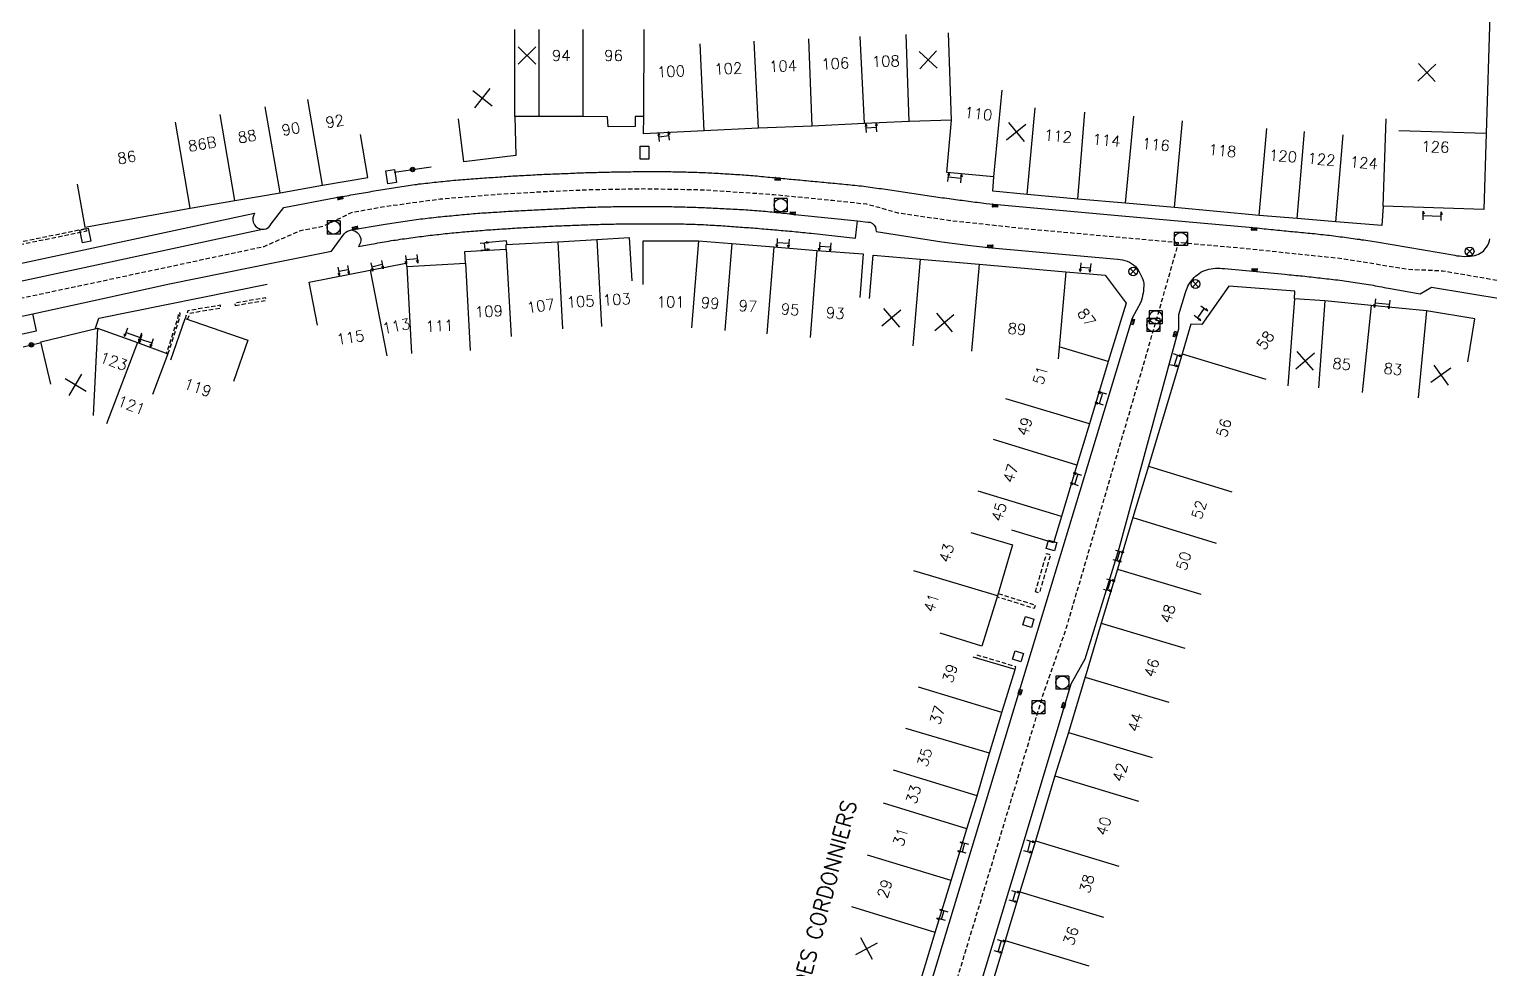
# Model space of a CAD drawing. Header units: millimetres. Extents: x 139999 to 141000, y 129000 to 130000.
# Drawn here: x 140429.5 to 140596.8, y 129558.7 to 129666.4 of the extents above; entities that cross this region are included whole.
import ezdxf
from ezdxf.enums import TextEntityAlignment as Align

# ---------------------------------------------------------------- set-up
doc = ezdxf.new("R2010")
doc.units = ezdxf.units.MM
doc.linetypes.add('DASHED', pattern=[0.75, 0.5, -0.25])
doc.layers.get('0').update_dxf_attribs({"linetype": 'CONTINUOUS'})
for name, color, linetype in [('W0001', 6, 'DASHED'), ('W0008', 7, 'CONTINUOUS'), ('W0017', 7, 'CONTINUOUS'), ('W0100', 7, 'CONTINUOUS'), ('W0105', 7, 'CONTINUOUS'), ('W0112', 1, 'DASHED'), ('W0322', 7, 'CONTINUOUS'), ('W0400', 7, 'CONTINUOUS'), ('W0420', 7, 'CONTINUOUS'), ('W0469', 7, 'CONTINUOUS'), ('W0989', 7, 'CONTINUOUS'), ('W0991', 7, 'CONTINUOUS'), ('W1102', 7, 'CONTINUOUS'), ('w1471', 7, 'CONTINUOUS')]:
    doc.layers.add(name, color=color, linetype=linetype)
doc.styles.get("Standard").update_dxf_attribs({"font": 'romans.shx', "width": 0.85})

# ---------------------------------------------------------------- blocks, each defined once
blk = doc.blocks.new('T1471')
at = {"color": 0, "linetype": 'Continuous', "flags": 128}
blk.add_lwpolyline([(-0.75, -0.5), (-0.75, 0.5), (0.75, 0.5), (0.75, -0.5), (-0.75, -0.5)], dxfattribs=at)
blk = doc.blocks.new('t105o')
for p, q in [((-0.5, 0), (0.5, 0)), ((0.5, 0), (0.2, 0.1)), ((0.5, 0), (0.2, -0.1))]:
    blk.add_line(p, q)
blk = doc.blocks.new('T400')
at = {"color": 0, "linetype": 'ByBlock', "lineweight": -2}
for p, q in [((-0.15, -0.25), (-0.15, 0.3)), ((-0.15, 0.3), (0.15, 0.3)), ((-0.15, 0.15), (0.15, 0.15)), ((-0.15, 0), (0.15, 0)), ((0.15, 0.3), (0.15, -0.25)), ((-0.15, -0.15), (0.15, -0.15)), ((-0.15, -0.25), (-0.15, -0.3)), ((-0.15, -0.3), (0.15, -0.3)), ((0.15, -0.3), (0.15, -0.25))]:
    blk.add_line(p, q, dxfattribs=at)
blk = doc.blocks.new('T420')
for p, q in [((0.75, 0.75), (-0.75, 0.75)), ((-0.75, 0.75), (-0.75, -0.75)), ((0.75, 0.75), (0.75, -0.75)), ((0.75, -0.75), (-0.75, -0.75))]:
    blk.add_line(p, q)
blk.add_ellipse((0, 0), major_axis=(-0.53, 0.53), ratio=1, start_param=3.926991, end_param=10.210176)
blk = doc.blocks.new('t112o')
at = {"color": 0, "linetype": 'Continuous'}
for p, q in [((-0.5, 0.5), (0.5, 0.5)), ((-0.5, -0.5), (-0.5, 0.5)), ((0.5, 0.5), (0.5, -0.5)), ((0.5, -0.5), (-0.5, -0.5))]:
    blk.add_line(p, q, dxfattribs=at)
blk = doc.blocks.new('t991o')
at = {"color": 0, "linetype": 'Continuous'}
for p, q in [((-1, 1), (1, -1)), ((-1, -1), (1, 1))]:
    blk.add_line(p, q, dxfattribs=at)
blk = doc.blocks.new('t322o')
at = {"color": 0, "linetype": 'Continuous'}
for radius in [0.25, 0.15]:
    blk.add_circle((0, 0), radius, dxfattribs=at)
blk = doc.blocks.new('T469')
at = {"color": 0, "linetype": 'Continuous', "flags": 128}
for points in [[(-0.35, 0.35), (0.35, -0.35)], [(-0.35, -0.35), (0.35, 0.35)]]:
    blk.add_lwpolyline(points, dxfattribs=at)
at = {"color": 0, "linetype": 'Continuous'}
blk.add_circle((0, 0), 0.5, dxfattribs=at)

msp = doc.modelspace()

# ---------------------------------------------------------------- linework, layer by layer
at = {"layer": 'W0001', "flags": 128}
for points in [[(140768.78, 129583.99), (140766.07, 129583.59), (140758.05, 129584.27), (140753.83, 129585.16), (140737.4, 129588.63), (140732.5, 129589.68), (140721.37, 129594.92), (140718.01, 129595.8), (140715.66, 129596.84), (140711.85, 129598.88), (140708.14, 129601.18), (140704.68, 129604.03), (140701.8, 129607.07), (140699.2, 129610.09), (140696.94, 129612.78), (140694.15, 129615.92), (140690.63, 129619.15), (140687.38, 129621.69), (140683.71, 129624.12), (140679.92, 129625.98), (140675.4, 129627.38), (140670.48, 129628.43), (140655, 129631.17), (140643.45, 129633.08), (140634.51, 129632.17), (140622.34, 129633.69), (140610.87, 129635.46), (140601.08, 129637.03), (140591.44, 129638.69), (140587.47, 129638.87), (140580.08, 129640.08), (140568.07, 129641.33), (140555.18, 129642.47), (140544.11, 129643.48), (140534.81, 129644.48), (140529.05, 129645.34), (140525.48, 129646.34), (140521.51, 129646.76), (140514.82, 129647.43), (140506.78, 129647.97), (140499.84, 129648.1), (140494.03, 129648), (140489.19, 129647.8), (140483.62, 129647.5), (140476.57, 129646.92), (140470.42, 129646.09), (140466.39, 129645.37), (140463.14, 129643.8), (140460.47, 129643.28), (140456.36, 129641.47), (140432.64, 129636.42), (140390.13, 129627.45), (140349.57, 129619.55), (140343.16, 129618.31), (140338.4, 129617.84), (140335.18, 129617.66), (140327.03, 129616.28), (140313.37, 129615.28)], [(140492.8, 129415.5), (140498.58, 129434.52), (140502.91, 129448.77), (140510.83, 129475.04), (140521.33, 129509.75), (140536.8, 129560.82), (140545.71, 129590.3), (140548.26, 129597.56), (140557.54, 129629.24), (140561.18, 129641.94)]]:
    msp.add_lwpolyline(points, dxfattribs=at)
at = {"layer": 'W0008', "flags": 128}
for points in [[(140411.59, 129633.92), (140456.21, 129643.49), (140456.42, 129643.5), (140456.63, 129643.55), (140456.93, 129643.74), (140457.08, 129643.91), (140457.2, 129644.1), (140458.66, 129645.98), (140464.67, 129647.11), (140464.91, 129647.15), (140465.15, 129647.2), (140465.39, 129647.24), (140465.63, 129647.29), (140465.87, 129647.33), (140466.11, 129647.37), (140466.35, 129647.41), (140466.59, 129647.46), (140466.83, 129647.5), (140467.07, 129647.54), (140467.31, 129647.58), (140467.55, 129647.62), (140467.8, 129647.66), (140468.04, 129647.7), (140468.28, 129647.75), (140468.53, 129647.79), (140468.77, 129647.83), (140469.02, 129647.87), (140469.26, 129647.91), (140469.5, 129647.95), (140469.75, 129647.99), (140469.99, 129648.04), (140470.24, 129648.08), (140470.48, 129648.12), (140470.72, 129648.16), (140470.97, 129648.2), (140471.21, 129648.24), (140471.46, 129648.28), (140471.7, 129648.32), (140471.95, 129648.35), (140472.19, 129648.39), (140472.44, 129648.43), (140472.68, 129648.46), (140472.93, 129648.5), (140473.17, 129648.53), (140473.42, 129648.57), (140473.66, 129648.6), (140473.91, 129648.63), (140474.15, 129648.67), (140474.4, 129648.7), (140474.65, 129648.73), (140474.9, 129648.76), (140475.15, 129648.78), (140475.4, 129648.81), (140475.65, 129648.84), (140475.89, 129648.87), (140476.14, 129648.89), (140476.39, 129648.92), (140476.64, 129648.94), (140476.89, 129648.97), (140477.14, 129648.99), (140477.39, 129649.02), (140477.64, 129649.04), (140477.89, 129649.06), (140478.14, 129649.09), (140478.39, 129649.11), (140478.64, 129649.13), (140478.89, 129649.15), (140479.14, 129649.17), (140479.39, 129649.19), (140479.64, 129649.21), (140479.89, 129649.23), (140480.14, 129649.25), (140480.39, 129649.27), (140480.64, 129649.29), (140480.89, 129649.31), (140481.14, 129649.33), (140481.39, 129649.34), (140481.64, 129649.36), (140481.89, 129649.38), (140482.14, 129649.4), (140482.39, 129649.42), (140482.65, 129649.43), (140482.9, 129649.45), (140483.15, 129649.47), (140483.4, 129649.49), (140483.65, 129649.5), (140483.9, 129649.52), (140484.16, 129649.54), (140484.41, 129649.55), (140484.66, 129649.57), (140484.92, 129649.59), (140485.17, 129649.6), (140485.42, 129649.62), (140485.67, 129649.63), (140485.93, 129649.65), (140486.18, 129649.66), (140486.43, 129649.67), (140486.69, 129649.69), (140486.94, 129649.7), (140487.19, 129649.71), (140487.45, 129649.73), (140487.7, 129649.74), (140487.96, 129649.75), (140488.21, 129649.76), (140488.46, 129649.78), (140488.72, 129649.79), (140488.97, 129649.8), (140489.22, 129649.81), (140489.48, 129649.82), (140489.73, 129649.83), (140489.98, 129649.84), (140490.24, 129649.85), (140490.49, 129649.86), (140490.74, 129649.87), (140491, 129649.88), (140491.25, 129649.89), (140491.5, 129649.9), (140491.75, 129649.91), (140492, 129649.92), (140492.25, 129649.93), (140492.49, 129649.94), (140492.74, 129649.95), (140492.99, 129649.96), (140493.24, 129649.97), (140493.48, 129649.97), (140493.73, 129649.98), (140493.98, 129649.99), (140494.23, 129650), (140494.47, 129650), (140494.72, 129650.01), (140494.97, 129650.02), (140495.22, 129650.02), (140495.46, 129650.03), (140495.71, 129650.04), (140495.96, 129650.04), (140496.21, 129650.05), (140496.45, 129650.05), (140496.7, 129650.06), (140496.95, 129650.06), (140497.2, 129650.07), (140497.44, 129650.07), (140497.69, 129650.07), (140497.94, 129650.08), (140498.19, 129650.08), (140498.43, 129650.08), (140498.68, 129650.09), (140498.94, 129650.09), (140499.19, 129650.09), (140499.44, 129650.09), (140499.7, 129650.09), (140499.95, 129650.09), (140500.2, 129650.1), (140500.45, 129650.1), (140500.71, 129650.1), (140500.96, 129650.1), (140501.21, 129650.1), (140501.47, 129650.1), (140501.72, 129650.1), (140501.97, 129650.09), (140502.23, 129650.09), (140502.48, 129650.09), (140502.73, 129650.09), (140502.99, 129650.09), (140503.24, 129650.08), (140503.49, 129650.08), (140503.74, 129650.07), (140504, 129650.07), (140504.25, 129650.06), (140504.5, 129650.06), (140504.76, 129650.05), (140505.01, 129650.04), (140505.26, 129650.04), (140505.51, 129650.03), (140505.76, 129650.02), (140506, 129650.01), (140506.25, 129650), (140506.49, 129649.99), (140506.74, 129649.98), (140506.98, 129649.97), (140507.23, 129649.96), (140507.48, 129649.95), (140507.72, 129649.94), (140507.97, 129649.92), (140508.21, 129649.91), (140508.46, 129649.9), (140508.7, 129649.88), (140508.95, 129649.87), (140509.19, 129649.85), (140509.44, 129649.84), (140509.69, 129649.82), (140509.93, 129649.81), (140510.18, 129649.79), (140510.42, 129649.77), (140510.67, 129649.76), (140510.91, 129649.74), (140511.16, 129649.72), (140511.4, 129649.71), (140511.65, 129649.69), (140511.9, 129649.67), (140512.14, 129649.65), (140512.39, 129649.63), (140512.63, 129649.61), (140512.88, 129649.59), (140513.13, 129649.56), (140513.37, 129649.54), (140513.62, 129649.52), (140513.86, 129649.5), (140514.11, 129649.47), (140514.35, 129649.45), (140514.6, 129649.43), (140514.85, 129649.4), (140515.09, 129649.38), (140515.34, 129649.36), (140515.58, 129649.33), (140515.83, 129649.31), (140516.07, 129649.29), (140516.32, 129649.27), (140516.57, 129649.24), (140516.81, 129649.22), (140517.06, 129649.2), (140517.3, 129649.17), (140517.55, 129649.15), (140517.8, 129649.13), (140518.04, 129649.11), (140518.29, 129649.08), (140518.53, 129649.06), (140518.78, 129649.03), (140519.03, 129649.01), (140519.28, 129648.99), (140519.54, 129648.96), (140519.79, 129648.94), (140520.04, 129648.92), (140520.3, 129648.89), (140520.55, 129648.87), (140520.8, 129648.85), (140521.05, 129648.82), (140521.31, 129648.8), (140521.56, 129648.78), (140521.81, 129648.75), (140522.07, 129648.73), (140522.32, 129648.7), (140522.57, 129648.68), (140522.82, 129648.65), (140523.08, 129648.63), (140523.33, 129648.6), (140523.58, 129648.58), (140523.83, 129648.55), (140524.09, 129648.52), (140524.34, 129648.49), (140524.59, 129648.47), (140524.84, 129648.44), (140525.1, 129648.41), (140525.35, 129648.37), (140525.6, 129648.34), (140525.85, 129648.31), (140526.1, 129648.28), (140526.35, 129648.24), (140526.61, 129648.21), (140526.86, 129648.17), (140527.11, 129648.14), (140527.36, 129648.1), (140527.61, 129648.07), (140527.86, 129648.03), (140528.11, 129647.99), (140528.36, 129647.95), (140528.61, 129647.92), (140528.86, 129647.88), (140529.11, 129647.84), (140529.36, 129647.8), (140529.62, 129647.76), (140529.87, 129647.73), (140530.12, 129647.69), (140530.37, 129647.65), (140530.62, 129647.61), (140530.87, 129647.57), (140531.12, 129647.53), (140531.37, 129647.5), (140531.62, 129647.46), (140531.87, 129647.42), (140532.12, 129647.38), (140532.37, 129647.35), (140532.62, 129647.31), (140532.88, 129647.28), (140533.13, 129647.24), (140533.38, 129647.2), (140533.63, 129647.17), (140533.88, 129647.14), (140534.13, 129647.1), (140534.38, 129647.07), (140534.63, 129647.03), (140534.88, 129647), (140535.13, 129646.97), (140535.38, 129646.93), (140535.63, 129646.9), (140535.88, 129646.87), (140536.12, 129646.83), (140536.37, 129646.8), (140536.62, 129646.77), (140536.87, 129646.73), (140537.12, 129646.7), (140537.37, 129646.67), (140537.62, 129646.64), (140537.87, 129646.6), (140538.12, 129646.57), (140538.37, 129646.54), (140538.62, 129646.51), (140538.87, 129646.48), (140539.12, 129646.45), (140554.25, 129645.07), (140569.68, 129643.69), (140569.94, 129643.66), (140570.2, 129643.63), (140570.45, 129643.61), (140570.71, 129643.58), (140570.97, 129643.55), (140571.23, 129643.53), (140571.48, 129643.5), (140571.74, 129643.47), (140572, 129643.45), (140572.25, 129643.42), (140572.51, 129643.39), (140572.77, 129643.37), (140573.03, 129643.34), (140573.27, 129643.32), (140573.52, 129643.29), (140573.77, 129643.27), (140574.02, 129643.24), (140574.27, 129643.22), (140574.51, 129643.19), (140574.76, 129643.17), (140575.01, 129643.15), (140575.26, 129643.12), (140575.51, 129643.1), (140575.75, 129643.08), (140576, 129643.05), (140576.25, 129643.03), (140576.5, 129643), (140576.75, 129642.98), (140576.99, 129642.95), (140577.24, 129642.93), (140577.49, 129642.9), (140577.74, 129642.87), (140577.98, 129642.84), (140578.23, 129642.82), (140578.48, 129642.79), (140578.72, 129642.76), (140578.97, 129642.73), (140579.21, 129642.7), (140579.46, 129642.66), (140579.7, 129642.63), (140579.95, 129642.6), (140580.19, 129642.57), (140580.43, 129642.53), (140580.68, 129642.5), (140580.92, 129642.47), (140581.17, 129642.43), (140581.41, 129642.4), (140581.65, 129642.36), (140581.9, 129642.33), (140582.14, 129642.29), (140582.39, 129642.26), (140582.63, 129642.22), (140582.87, 129642.18), (140583.12, 129642.14), (140583.36, 129642.11), (140583.6, 129642.07), (140583.85, 129642.03), (140592.82, 129640.5), (140593.08, 129640.45), (140593.35, 129640.42), (140593.62, 129640.39), (140593.89, 129640.38), (140594.15, 129640.39), (140594.4, 129640.4), (140594.64, 129640.41), (140594.87, 129640.44), (140595.11, 129640.49), (140595.34, 129640.55), (140595.55, 129640.63), (140595.75, 129640.73), (140595.93, 129640.85), (140596.1, 129640.99), (140596.29, 129641.2), (140596.46, 129641.42), (140596.6, 129641.66), (140596.72, 129641.91), (140596.8, 129642.14), (140596.85, 129642.37)], [(140403.21, 129628.06), (140429.91, 129633.8), (140438.13, 129635.59), (140445.57, 129637.22), (140458.03, 129639.76), (140464.12, 129640.98), (140465.58, 129642.97), (140465.75, 129643.14), (140465.96, 129643.27), (140466.17, 129643.35), (140466.4, 129643.4), (140470.03, 129644.01), (140470.28, 129644.06), (140470.53, 129644.1), (140470.79, 129644.15), (140471.04, 129644.19), (140471.29, 129644.23), (140471.55, 129644.27), (140471.8, 129644.31), (140472.06, 129644.35), (140472.31, 129644.39), (140472.56, 129644.42), (140472.82, 129644.46), (140473.07, 129644.5), (140473.33, 129644.53), (140473.58, 129644.56), (140473.84, 129644.6), (140474.09, 129644.63), (140474.34, 129644.66), (140474.59, 129644.69), (140474.84, 129644.72), (140475.09, 129644.75), (140475.34, 129644.78), (140475.6, 129644.81), (140475.85, 129644.83), (140476.1, 129644.86), (140476.35, 129644.89), (140476.6, 129644.92), (140476.85, 129644.94), (140477.11, 129644.97), (140477.36, 129644.99), (140477.61, 129645.02), (140477.86, 129645.04), (140478.11, 129645.07), (140478.36, 129645.09), (140478.62, 129645.11), (140478.87, 129645.14), (140479.12, 129645.16), (140479.37, 129645.18), (140479.62, 129645.2), (140479.88, 129645.22), (140480.13, 129645.25), (140480.38, 129645.27), (140480.63, 129645.29), (140480.89, 129645.31), (140481.13, 129645.33), (140481.38, 129645.35), (140481.63, 129645.36), (140481.88, 129645.38), (140482.13, 129645.4), (140482.37, 129645.42), (140482.62, 129645.43), (140482.87, 129645.45), (140483.12, 129645.46), (140483.37, 129645.48), (140483.61, 129645.49), (140483.86, 129645.51), (140484.11, 129645.52), (140484.36, 129645.54), (140484.61, 129645.55), (140484.86, 129645.56), (140485.1, 129645.58), (140485.35, 129645.59), (140485.6, 129645.6), (140485.85, 129645.62), (140486.1, 129645.63), (140486.35, 129645.64), (140486.59, 129645.66), (140486.84, 129645.67), (140487.09, 129645.68), (140487.34, 129645.69), (140487.59, 129645.71), (140487.84, 129645.72), (140488.08, 129645.73), (140488.33, 129645.75), (140488.59, 129645.76), (140488.84, 129645.77), (140489.1, 129645.79), (140489.35, 129645.8), (140489.6, 129645.81), (140489.86, 129645.83), (140490.11, 129645.84), (140490.37, 129645.85), (140490.62, 129645.87), (140490.87, 129645.88), (140491.13, 129645.89), (140491.38, 129645.91), (140491.64, 129645.92), (140491.89, 129645.93), (140492.15, 129645.94), (140492.4, 129645.96), (140492.66, 129645.97), (140492.91, 129645.98), (140493.16, 129645.99), (140493.42, 129646), (140493.67, 129646.01), (140493.93, 129646.01), (140494.18, 129646.02), (140494.43, 129646.03), (140494.68, 129646.04), (140494.92, 129646.04), (140495.17, 129646.05), (140495.42, 129646.06), (140495.67, 129646.06), (140495.91, 129646.07), (140496.16, 129646.07), (140496.41, 129646.08), (140496.66, 129646.08), (140496.9, 129646.08), (140497.15, 129646.09), (140497.4, 129646.09), (140497.64, 129646.1), (140497.89, 129646.1), (140498.14, 129646.1), (140498.39, 129646.1), (140498.63, 129646.1), (140498.88, 129646.11), (140499.13, 129646.11), (140499.38, 129646.11), (140499.62, 129646.11), (140499.87, 129646.11), (140500.12, 129646.11), (140500.37, 129646.11), (140500.61, 129646.11), (140500.86, 129646.11), (140501.11, 129646.1), (140501.36, 129646.1), (140501.61, 129646.1), (140501.86, 129646.1), (140502.11, 129646.09), (140502.36, 129646.09), (140502.61, 129646.09), (140502.86, 129646.08), (140503.11, 129646.08), (140503.36, 129646.07), (140503.61, 129646.07), (140503.86, 129646.06), (140504.11, 129646.05), (140504.36, 129646.05), (140504.61, 129646.04), (140504.86, 129646.03), (140505.11, 129646.02), (140505.37, 129646.01), (140505.62, 129646.01), (140505.87, 129646), (140506.12, 129645.99), (140506.37, 129645.98), (140506.61, 129645.97), (140506.86, 129645.96), (140507.11, 129645.95), (140507.36, 129645.94), (140507.61, 129645.93), (140507.86, 129645.91), (140508.11, 129645.9), (140508.36, 129645.89), (140508.61, 129645.88), (140508.86, 129645.87), (140509.11, 129645.86), (140509.35, 129645.84), (140509.6, 129645.83), (140509.85, 129645.82), (140510.1, 129645.8), (140510.35, 129645.79), (140510.6, 129645.77), (140510.85, 129645.76), (140511.1, 129645.74), (140511.35, 129645.73), (140511.59, 129645.71), (140511.84, 129645.69), (140512.09, 129645.68), (140512.34, 129645.66), (140512.59, 129645.64), (140512.84, 129645.62), (140513.09, 129645.6), (140513.34, 129645.58), (140513.59, 129645.56), (140513.84, 129645.54), (140514.09, 129645.51), (140514.34, 129645.49), (140514.59, 129645.47), (140514.84, 129645.44), (140515.09, 129645.42), (140515.34, 129645.39), (140515.59, 129645.37), (140515.84, 129645.34), (140516.09, 129645.31), (140516.34, 129645.28), (140516.59, 129645.25), (140516.84, 129645.22), (140517.09, 129645.19), (140517.34, 129645.16), (140517.59, 129645.13), (140524.38, 129644.46), (140525.58, 129644.31), (140525.86, 129644.28), (140526.11, 129644.15), (140526.3, 129643.95), (140526.44, 129643.71), (140526.51, 129643.47), (140526.54, 129643.22), (140534.04, 129642.06), (140537.04, 129641.65), (140539.38, 129641.4), (140554.2, 129640.04), (140554.48, 129640.02), (140554.76, 129639.97), (140555.03, 129639.9), (140555.3, 129639.81), (140555.55, 129639.7), (140555.8, 129639.56), (140556.02, 129639.41), (140556.23, 129639.22), (140556.4, 129639.03), (140556.55, 129638.82), (140556.67, 129638.6), (140556.79, 129638.37), (140556.9, 129638.14), (140557, 129637.93), (140557.08, 129637.71), (140557.15, 129637.49), (140557.2, 129637.26), (140557.21, 129636.98), (140557.18, 129636.7), (140557.15, 129636.43), (140557.11, 129636.16), (140557.06, 129635.9), (140557.01, 129635.64), (140556.94, 129635.37), (140556.87, 129635.11), (140555.85, 129633.28), (140549.87, 129613.48), (140544.68, 129596.35), (140525.54, 129533.14)], [(140411.52, 129635.95), (140455.3, 129645.34), (140455.18, 129645.01), (140455.12, 129644.8), (140455.1, 129644.58), (140455.16, 129644.28), (140455.29, 129644), (140455.44, 129643.8), (140455.64, 129643.65), (140455.91, 129643.54), (140456.19, 129643.49)], [(140466.4, 129643.4), (140466.61, 129643.36), (140466.81, 129643.29), (140467.05, 129643.13), (140467.25, 129642.92), (140467.39, 129642.68), (140467.47, 129642.41), (140467.47, 129642.18), (140467.43, 129641.95), (140467.34, 129641.72), (140467.2, 129641.5), (140468.67, 129641.78), (140468.92, 129641.83), (140469.18, 129641.87), (140469.43, 129641.92), (140469.69, 129641.96), (140469.94, 129642.01), (140470.2, 129642.05), (140470.45, 129642.09), (140470.71, 129642.13), (140470.96, 129642.18), (140471.22, 129642.22), (140471.47, 129642.25), (140471.73, 129642.29), (140471.98, 129642.33), (140472.24, 129642.37), (140472.49, 129642.4), (140472.74, 129642.44), (140472.98, 129642.47), (140473.23, 129642.51), (140473.47, 129642.54), (140473.72, 129642.57), (140473.97, 129642.6), (140474.21, 129642.64), (140474.46, 129642.67), (140474.7, 129642.7), (140474.95, 129642.73), (140475.19, 129642.76), (140475.44, 129642.79), (140475.69, 129642.82), (140475.93, 129642.85), (140476.18, 129642.87), (140476.43, 129642.9), (140476.67, 129642.93), (140476.92, 129642.96), (140477.16, 129642.98), (140477.41, 129643.01), (140477.66, 129643.03), (140477.9, 129643.06), (140478.15, 129643.08), (140478.4, 129643.11), (140478.65, 129643.13), (140478.89, 129643.15), (140479.14, 129643.18), (140479.39, 129643.2), (140479.64, 129643.22), (140479.89, 129643.24), (140480.14, 129643.26), (140480.39, 129643.28), (140480.64, 129643.3), (140480.89, 129643.32), (140481.14, 129643.34), (140481.38, 129643.36), (140481.63, 129643.38), (140481.88, 129643.4), (140482.13, 129643.42), (140482.38, 129643.43), (140482.63, 129643.45), (140482.88, 129643.47), (140483.13, 129643.48), (140483.38, 129643.5), (140483.63, 129643.52), (140483.88, 129643.53), (140484.13, 129643.55), (140484.37, 129643.57), (140484.62, 129643.58), (140484.87, 129643.6), (140485.12, 129643.61), (140485.37, 129643.63), (140485.62, 129643.64), (140485.86, 129643.66), (140486.11, 129643.67), (140486.35, 129643.69), (140486.59, 129643.7), (140486.84, 129643.71), (140487.08, 129643.73), (140487.33, 129643.74), (140487.57, 129643.75), (140487.82, 129643.77), (140488.06, 129643.78), (140488.31, 129643.79), (140488.55, 129643.8), (140488.79, 129643.81), (140489.04, 129643.82), (140489.28, 129643.84), (140489.53, 129643.85), (140489.77, 129643.86), (140490.02, 129643.87), (140490.26, 129643.88), (140490.51, 129643.89), (140490.75, 129643.9), (140491, 129643.91), (140491.24, 129643.92), (140491.49, 129643.93), (140491.74, 129643.94), (140491.99, 129643.95), (140492.24, 129643.96), (140492.49, 129643.97), (140492.74, 129643.98), (140492.99, 129643.99), (140493.24, 129643.99), (140493.49, 129644), (140493.74, 129644.01), (140493.99, 129644.02), (140494.24, 129644.03), (140494.49, 129644.03), (140494.74, 129644.04), (140494.99, 129644.05), (140495.24, 129644.05), (140495.48, 129644.06), (140495.73, 129644.07), (140495.98, 129644.07), (140496.23, 129644.08), (140496.48, 129644.08), (140496.72, 129644.09), (140496.97, 129644.1), (140497.22, 129644.1), (140497.47, 129644.1), (140497.72, 129644.11), (140497.96, 129644.11), (140498.21, 129644.11), (140498.46, 129644.11), (140498.72, 129644.11), (140498.97, 129644.12), (140499.22, 129644.12), (140499.47, 129644.12), (140499.73, 129644.12), (140499.98, 129644.12), (140500.23, 129644.12), (140500.48, 129644.12), (140500.73, 129644.12), (140500.99, 129644.12), (140501.24, 129644.12), (140501.49, 129644.12), (140501.74, 129644.12), (140502, 129644.12), (140502.25, 129644.12), (140502.5, 129644.12), (140502.75, 129644.12), (140503, 129644.11), (140503.26, 129644.11), (140503.51, 129644.11), (140503.76, 129644.1), (140504.01, 129644.1), (140504.26, 129644.09), (140504.52, 129644.09), (140504.77, 129644.08), (140505.02, 129644.08), (140505.27, 129644.07), (140505.53, 129644.06), (140505.78, 129644.05), (140506.02, 129644.04), (140506.27, 129644.03), (140506.52, 129644.02), (140506.76, 129644.01), (140507.01, 129644), (140507.26, 129643.99), (140507.51, 129643.97), (140507.75, 129643.96), (140508, 129643.94), (140508.25, 129643.93), (140508.49, 129643.91), (140508.74, 129643.9), (140508.98, 129643.88), (140509.23, 129643.87), (140509.48, 129643.85), (140509.72, 129643.83), (140509.97, 129643.81), (140510.22, 129643.8), (140510.46, 129643.78), (140510.71, 129643.76), (140510.96, 129643.74), (140511.2, 129643.72), (140511.45, 129643.7), (140511.7, 129643.68), (140511.94, 129643.67), (140512.19, 129643.65), (140512.43, 129643.63), (140512.68, 129643.61), (140512.93, 129643.59), (140513.17, 129643.57), (140513.42, 129643.55), (140513.67, 129643.53), (140513.91, 129643.51), (140514.16, 129643.49), (140514.41, 129643.47), (140514.65, 129643.45), (140514.9, 129643.43), (140515.14, 129643.4), (140515.39, 129643.38), (140515.64, 129643.36), (140515.88, 129643.34), (140516.13, 129643.32), (140516.38, 129643.29), (140516.62, 129643.27), (140516.87, 129643.25), (140517.11, 129643.22), (140517.36, 129643.2), (140517.61, 129643.18), (140517.85, 129643.15), (140518.1, 129643.13), (140518.34, 129643.1), (140518.59, 129643.08), (140518.84, 129643.05), (140519.08, 129643.03), (140524.18, 129642.47), (140524.39, 129644.45)], [(140531.04, 129532.33), (140543.64, 129573.95), (140548.89, 129591.38), (140550.46, 129594.25), (140552.47, 129600.66), (140554.37, 129606.92), (140561.21, 129632.07), (140561.2, 129633.7), (140561.99, 129636.24), (140562.06, 129636.48), (140562.15, 129636.72), (140562.25, 129636.95), (140562.37, 129637.17), (140562.51, 129637.38), (140562.65, 129637.59), (140562.81, 129637.78), (140562.98, 129637.96), (140563.15, 129638.13), (140563.34, 129638.28), (140563.54, 129638.43), (140563.75, 129638.55), (140563.97, 129638.67), (140564.2, 129638.76), (140564.43, 129638.84), (140564.66, 129638.9), (140564.9, 129638.95), (140565.14, 129638.99), (140565.4, 129639.02), (140565.66, 129639.03), (140565.93, 129639.03), (140566.19, 129639), (140566.45, 129638.97), (140573.36, 129638.33), (140573.61, 129638.3), (140573.87, 129638.28), (140574.12, 129638.25), (140574.37, 129638.23), (140574.62, 129638.2), (140574.87, 129638.18), (140575.13, 129638.15), (140575.38, 129638.13), (140575.63, 129638.1), (140575.88, 129638.07), (140576.13, 129638.04), (140576.38, 129638.02), (140576.64, 129637.99), (140576.89, 129637.96), (140577.14, 129637.93), (140577.39, 129637.9), (140577.64, 129637.87), (140577.9, 129637.85), (140578.15, 129637.82), (140578.4, 129637.79), (140578.65, 129637.76), (140578.91, 129637.73), (140579.16, 129637.7), (140579.41, 129637.67), (140579.66, 129637.64), (140579.91, 129637.61), (140580.17, 129637.57), (140580.42, 129637.54), (140580.67, 129637.5), (140580.92, 129637.47), (140581.17, 129637.43), (140581.43, 129637.39), (140581.68, 129637.35), (140581.94, 129637.31), (140582.19, 129637.27), (140582.44, 129637.23), (140582.7, 129637.19), (140582.95, 129637.15), (140583.21, 129637.1), (140583.46, 129637.06), (140583.71, 129637.01), (140583.97, 129636.97), (140584.22, 129636.92), (140584.47, 129636.87), (140584.72, 129636.82), (140584.98, 129636.77), (140585.23, 129636.72), (140588.85, 129636.08), (140590.15, 129636.86), (140615.15, 129632.74)], [(140352.41, 129618.07), (140352.63, 129618.06), (140352.83, 129618.01), (140353.02, 129617.91), (140353.21, 129617.74), (140353.35, 129617.53), (140353.44, 129617.3), (140353.65, 129616.27), (140374.36, 129620.27), (140385.31, 129622.39), (140405.16, 129626.46), (140430.33, 129631.86), (140429.89, 129633.8)]]:
    msp.add_lwpolyline(points, dxfattribs=at)
at = {"layer": 'W0017', "flags": 128}
for points in [[(140484.22, 129641.8), (140484.18, 129642.14), (140481.68, 129641.92)], [(140437.09, 129632.14), (140437.48, 129633.28), (140456.75, 129637.2)]]:
    msp.add_lwpolyline(points, dxfattribs=at)
at = {"layer": 'W0100', "flags": 128}
for points in [[(140596.83, 129667.99), (140596.42, 129654.45), (140596.15, 129645.74), (140584.61, 129646.13), (140584.47, 129643.9), (140579.2, 129644.34), (140574.75, 129644.71), (140570.4, 129645.07), (140560.73, 129645.96), (140555.11, 129646.49), (140549.63, 129646.93), (140543.85, 129647.45), (140539.9, 129647.86), (140540.02, 129649.48), (140534.64, 129649.99), (140535.16, 129655.99), (140530.32, 129655.82), (140525.19, 129655.59), (140519.21, 129655.3), (140513.05, 129655.06), (140506.84, 129654.75), (140499.89, 129654.41), (140499.93, 129656.39), (140498.92, 129656.39), (140498.92, 129655.25), (140495.81, 129655.21), (140495.74, 129656.38), (140492.96, 129656.39), (140487.93, 129656.39), (140485.12, 129656.39), (140485.26, 129651.93), (140479.3, 129651.19), (140478.69, 129656.15)], [(140434.98, 129648.66), (140435.86, 129643.74), (140447.94, 129645.91), (140453.06, 129646.79), (140458.23, 129647.67), (140463.1, 129648.52), (140468.27, 129649.4), (140467.43, 129654.33)], [(140502.8, 129654.17), (140501.64, 129654.05)], [(140526.57, 129655.16), (140525.38, 129655.07)], [(140536.27, 129649.3), (140534.8, 129649.47)], [(140589.22, 129645.05), (140591.27, 129644.98)], [(140462.53, 129632.51), (140461.57, 129637.42), (140468.57, 129638.78), (140472.64, 129639.59), (140472.75, 129639.21), (140479.48, 129639.58), (140479.41, 129640.94), (140484.15, 129641.2), (140484.12, 129641.74), (140490.04, 129642.06), (140494.51, 129642.31), (140498.23, 129642.55), (140498.55, 129637.56)], [(140481.74, 129641.12), (140481.67, 129641.92)], [(140499.82, 129637.17), (140499.82, 129642.17), (140506.18, 129642.16), (140506.18, 129642.16), (140509.99, 129641.85), (140514.8, 129641.47), (140519.73, 129641.06), (140525.03, 129640.66), (140524.66, 129635.67)], [(140516.51, 129641.86), (140515.17, 129641.92)], [(140521.3, 129641.42), (140520.04, 129641.51)], [(140525.76, 129635.55), (140526.18, 129640.53), (140531.57, 129640.07), (140538.34, 129639.48), (140548.26, 129638.59), (140552.78, 129638.21), (140555.16, 129635), (140553.12, 129628.33), (140550.97, 129621.17), (140549.53, 129616.47), (140547.76, 129610.56), (140546.84, 129607.55), (140542.06, 129609.01)], [(140466.05, 129638.83), (140464.95, 129638.64)], [(140469.94, 129639.43), (140468.74, 129639.15)], [(140473.96, 129640.1), (140472.65, 129639.98)], [(140549.96, 129639.13), (140551.06, 129639.05)], [(140594.33, 129628.29), (140595.14, 129633.22), (140589.6, 129634.12), (140583.23, 129634.74), (140577.95, 129635.27), (140574.45, 129635.53), (140574.52, 129636.4), (140566.93, 129636.97), (140563.85, 129632.57), (140562.6, 129632.62), (140561.61, 129629.2), (140557.72, 129616.33), (140555.93, 129610.45), (140554.17, 129604.53), (140552.33, 129598.33), (140550.47, 129592.17), (140550.47, 129592.18), (140548.57, 129585.83), (140547.02, 129580.85), (140544.77, 129573.39), (140543, 129567.56), (140541.31, 129561.97), (140539.6, 129556.3)], [(140564.13, 129634.43), (140563.35, 129633.32)], [(140585.32, 129634.86), (140583.69, 129635.03)], [(140431.97, 129625.74), (140430.82, 129630.6), (140437.33, 129632.15), (140441.9, 129630.52), (140445.39, 129629.2), (140443.62, 129624.53)], [(140445.71, 129628.51), (140447.35, 129633.24), (140454.54, 129630.76), (140452.9, 129626.03)], [(140440.58, 129631.67), (140442.21, 129631.09)], [(140442.25, 129630.9), (140443.54, 129630.46)], [(140561.05, 129629.08), (140560.67, 129627.87)], [(140552.46, 129624.71), (140552.1, 129623.47)], [(140549.63, 129615.43), (140549.26, 129614.24)], [(140537.38, 129608.74), (140542.17, 129607.31), (140540.44, 129601.48), (140538.63, 129595.72), (140533.86, 129597.22)], [(140554.44, 129606.58), (140554.11, 129605.51)], [(140553.4, 129603.29), (140553.05, 129602.13)], [(140517.9, 129536.08), (140522.71, 129534.7), (140525.15, 129543.24), (140527.35, 129543.2), (140529.29, 129549.63), (140529.29, 129549.62), (140530.97, 129555.17), (140533.3, 129562.92), (140535.11, 129568.85), (140536.92, 129574.78), (140538.09, 129578.57), (140539.52, 129583.45), (140540.94, 129588.1), (140542.44, 129593.02), (140537.65, 129594.47)], [(140543.9, 129572.17), (140544.23, 129573.37)], [(140536.65, 129573.13), (140536.37, 129572.13)], [(140542.2, 129566.5), (140542.51, 129567.58)], [(140534.29, 129565.4), (140533.98, 129564.41)], [(140540.5, 129560.7), (140540.88, 129561.98)]]:
    msp.add_lwpolyline(points, dxfattribs=at)
at = {"layer": 'W0112', "flags": 128}
for points in [[(140370.34, 129634.66), (140373.8, 129630.27), (140397.7, 129635.36), (140397.61, 129635.72), (140436, 129643.58), (140436.07, 129643.26), (140398.01, 129635.47), (140398.11, 129635.11), (140373.67, 129629.91), (140370.09, 129634.46)], [(140453.09, 129634.75), (140456.62, 129635.35), (140456.57, 129635.62), (140453.05, 129635.02)], [(140445.39, 129629.21), (140446.56, 129632.79), (140446.75, 129633.31), (140446.8, 129633.86), (140446.59, 129633.88), (140446.53, 129633.36), (140446.36, 129632.86), (140445.19, 129629.27)], [(140544.77, 129601.92), (140546.06, 129606.34), (140546.51, 129606.21), (140545.22, 129601.79)]]:
    msp.add_lwpolyline(points, close=True, dxfattribs=at)
for points in [[(140447.64, 129633.14), (140447.89, 129633.88), (140451.44, 129634.47), (140451.39, 129634.77), (140447.67, 129634.15), (140447.35, 129633.24)], [(140540.51, 129601.73), (140544.76, 129600.43), (140544.64, 129600.04), (140540.4, 129601.35)], [(140542.44, 129593.02), (140542.54, 129593.35), (140538.11, 129594.68), (140538.02, 129594.36)]]:
    msp.add_lwpolyline(points, dxfattribs=at)
at = {"layer": 'W0322', "flags": 128}
for points in [[(140471.29, 129650.01), (140475.55, 129650.65)], [(140428.78, 129630.01), (140430.71, 129630.48)]]:
    msp.add_lwpolyline(points, dxfattribs=at)
at = {"layer": 'W1102', "flags": 128}
for points in [[(140485.12, 129656.39), (140485.12, 129666.39)], [(140487.93, 129656.39), (140487.93, 129666.39)], [(140492.96, 129656.39), (140492.97, 129666.39)], [(140499.93, 129656.39), (140499.94, 129666.39)], [(140525.19, 129655.59), (140524.7, 129665.58)], [(140530.32, 129655.82), (140529.97, 129665.81)], [(140535.16, 129655.99), (140534.81, 129665.98)], [(140506.84, 129654.75), (140506.35, 129664.74)], [(140513.05, 129655.06), (140512.54, 129665.05)], [(140519.21, 129655.3), (140518.83, 129665.29)], [(140540.02, 129649.48), (140540.97, 129659.43)], [(140458.23, 129647.67), (140456.54, 129657.53)], [(140463.1, 129648.52), (140461.42, 129658.37)], [(140543.85, 129647.45), (140544.76, 129657.41)], [(140447.94, 129645.91), (140446.24, 129655.76)], [(140453.06, 129646.79), (140451.37, 129656.65)], [(140549.63, 129646.93), (140550.43, 129656.89)], [(140555.11, 129646.49), (140556.05, 129656.44)], [(140560.73, 129645.96), (140561.64, 129655.92)], [(140584.61, 129646.13), (140584.95, 129656.12)], [(140570.4, 129645.07), (140571.31, 129655.03)], [(140574.75, 129644.71), (140575.59, 129654.68)], [(140579.2, 129644.34), (140580.04, 129654.3)], [(140596.42, 129654.45), (140586.42, 129654.76)], [(140490.04, 129642.06), (140490.59, 129632.08)], [(140494.51, 129642.31), (140495.07, 129632.33)], [(140506.18, 129642.16), (140505.37, 129632.2)], [(140484.15, 129641.2), (140484.7, 129631.21)], [(140509.99, 129641.85), (140509.19, 129631.89)], [(140514.8, 129641.47), (140514, 129631.5)], [(140519.73, 129641.06), (140518.97, 129631.09)], [(140468.57, 129638.78), (140470.48, 129628.97)], [(140472.75, 129639.21), (140473.3, 129629.23)], [(140479.48, 129639.58), (140480.03, 129629.6)], [(140531.57, 129640.07), (140530.72, 129630.11)], [(140538.34, 129639.48), (140537.44, 129629.52)], [(140548.26, 129638.59), (140547.37, 129628.63)], [(140574.45, 129635.53), (140573.7, 129625.56)], [(140577.95, 129635.27), (140577.2, 129625.3)], [(140583.23, 129634.74), (140582.22, 129624.79)], [(140589.6, 129634.12), (140588.64, 129624.17)], [(140437.33, 129632.15), (140436.82, 129622.16)], [(140441.9, 129630.52), (140438.36, 129621.17)], [(140553.12, 129628.33), (140547.49, 129630.02)], [(140561.61, 129629.2), (140571.18, 129626.3)], [(140550.97, 129621.17), (140541.39, 129624.05)], [(140549.53, 129616.47), (140539.97, 129619.41)], [(140557.72, 129616.33), (140567.28, 129613.41)], [(140547.76, 129610.56), (140538.2, 129613.48)], [(140555.93, 129610.45), (140565.49, 129607.53)], [(140540.44, 129601.48), (140530.85, 129604.33)], [(140554.17, 129604.53), (140563.75, 129601.68)], [(140552.33, 129598.33), (140561.91, 129595.49)], [(140550.47, 129592.17), (140560.05, 129589.28)], [(140540.94, 129588.1), (140531.37, 129591.01)], [(140539.52, 129583.45), (140529.93, 129586.27)], [(140548.57, 129585.83), (140558.15, 129582.96)], [(140538.09, 129578.57), (140528.53, 129581.5)], [(140547.02, 129580.85), (140556.59, 129577.97)], [(140536.92, 129574.78), (140527.36, 129577.71)], [(140544.77, 129573.39), (140554.35, 129570.51)], [(140535.11, 129568.85), (140525.54, 129571.76)], [(140543, 129567.56), (140552.57, 129564.65)], [(140533.3, 129562.92), (140523.74, 129565.84)], [(140541.31, 129561.97), (140550.88, 129559.09)]]:
    msp.add_lwpolyline(points, dxfattribs=at)

# ---------------------------------------------------------------- block references
at = {"layer": 'W0105'}
for p, rotation in [((140525.38, 129655.07), 94.45933704516546), ((140526.57, 129655.16), 94.34112732742128), ((140501.64, 129654.05), 96.46264519532431), ((140502.8, 129654.17), 96.53027860189235), ((140534.8, 129649.47), 82.36346527606385), ((140536.27, 129649.3), 83.52735149854601), ((140589.22, 129645.05), 90.15617100557161), ((140591.27, 129644.98), 88.87923618509281), ((140481.67, 129641.92), 4.882898484094234), ((140515.17, 129641.92), 267.4964247953021), ((140516.51, 129641.86), 265.6540501447956), ((140520.04, 129641.51), 266.999643054998), ((140521.3, 129641.42), 266.0933074267902), ((140472.65, 129639.98), 276.1525688444433), ((140473.96, 129640.1), 274.9716348984994), ((140481.74, 129641.12), 5.772472625324541), ((140464.95, 129638.64), 280.1431198687833), ((140466.05, 129638.83), 279.7489878522321), ((140468.74, 129639.15), 283.1214049097655), ((140469.94, 129639.43), 281.0154151675999), ((140549.96, 129639.13), 265.9320124531098), ((140551.06, 129639.05), 264.28561176352), ((140583.69, 129635.03), 263.1751631499238), ((140585.32, 129634.86), 264.4314371946446), ((140563.35, 129633.32), 321.9853913675967), ((140564.13, 129634.43), 325.1751859061416), ((140440.58, 129631.67), 250.9415913947431), ((140442.21, 129631.09), 251.0760209033542), ((140442.25, 129630.9), 252.1026215088282), ((140443.54, 129630.46), 251.0270068024323), ((140561.05, 129629.08), 341.207573749312), ((140560.67, 129627.87), 345.1639254847465), ((140552.1, 129623.47), 163.2507556623146), ((140552.46, 129624.71), 164.5161260211837), ((140549.63, 129615.43), 161.5324115338462), ((140549.26, 129614.24), 159.6959916840322), ((140554.44, 129606.58), 342.6063929563667), ((140554.11, 129605.51), 343.4246144070324), ((140553.4, 129603.29), 345.9585772765241), ((140553.05, 129602.13), 345.3830573452646), ((140536.65, 129573.13), 164.8374522718677), ((140544.23, 129573.37), 344.0207750884642), ((140536.37, 129572.13), 165.0777684516331), ((140543.9, 129572.17), 344.6373217402957), ((140542.2, 129566.5), 344.1543979812093), ((140542.51, 129567.58), 344.4192499054604), ((140534.29, 129565.4), 161.8321097353479), ((140533.98, 129564.41), 163.8630867764596), ((140540.88, 129561.98), 343.9820559968156), ((140540.5, 129560.7), 344.8275383887789)]:
    msp.add_blockref('t105o', p, dxfattribs=dict(at, rotation=rotation))
at = {"layer": 'W0112'}
for p, rotation in [((140546.62, 129607.26), 344.2605326515844), ((140543.98, 129598.47), 252.8803277155491), ((140542.77, 129594.54), 72.88032771528069)]:
    msp.add_blockref('t112o', p, dxfattribs=dict(at, rotation=rotation))
at = {"layer": 'W0322'}
for p in [(140473.42, 129650.33), (140429.74, 129630.24)]:
    msp.add_blockref('t322o', p, dxfattribs=at)
at = {"layer": 'W0400'}
for p, rotation in [((140515.23, 129649.25), 264.6745416697391), ((140465.12, 129647.06), 280.5700978383325), ((140516.98, 129645.31), 83.04939049355056), ((140540.13, 129646.19), 264.8119930888715), ((140466.85, 129643.64), 99.63922138710352), ((140569.81, 129643.52), 264.0128167420716), ((140539.61, 129641.52), 84.7667069866817), ((140569.91, 129638.81), 84.71152985536466), ((140555.91, 129632.9), 343.1699628653122), ((140560.8, 129631.44), 164.7847153941276), ((140543.02, 129590.46), 343.1644606912469), ((140548, 129588.91), 163.242009169011)]:
    msp.add_blockref('T400', p, dxfattribs=dict(at, rotation=rotation))
at = {"layer": 'W0420'}
for p in [(140515.59, 129646.24), (140464.37, 129643.68), (140561.44, 129642.36), (140558.56, 129633.4), (140558.29, 129632.5), (140547.86, 129591.54), (140545.11, 129588.7)]:
    msp.add_blockref('T420', p, dxfattribs=at)
at = {"layer": 'W0469'}
for p in [(140594.53, 129640.95), (140555.97, 129638.64), (140563.12, 129637.21)]:
    msp.add_blockref('T469', p, dxfattribs=at)
at = {"layer": 'W0991'}
for p, rotation in [((140486.53, 129663.39), 359.972549876283), ((140532.49, 129662.9), 2.037610788442632), ((140589.63, 129661.44), 88.25108961140913), ((140481.42, 129658.51), 7.045989179670932), ((140542.58, 129654.62), 354.1640948455374), ((140528.28, 129633.33), 355.1207082633661), ((140534.34, 129632.8), 354.9959321703778), ((140575.67, 129628.42), 355.6927067331274), ((140434.8, 129625.66), 13.78435484408161), ((140591.24, 129626.77), 350.7572938946519), ((140525.43, 129561.06), 73.28956770812118)]:
    msp.add_blockref('t991o', p, dxfattribs=dict(at, rotation=rotation))
at = {"layer": 'w1471'}
for p, rotation in [((140499.98, 129652.27), 270.2328736767303), ((140470.95, 129649.5), 278.9883108477393), ((140435.92, 129642.76), 282.0971021207805)]:
    msp.add_blockref('T1471', p, dxfattribs=dict(at, rotation=rotation))

# ---------------------------------------------------------------- texts
at = {"layer": 'W0989'}
msp.add_text('RUE DES CORDONNIERS', height=1.75, rotation=75.1655, dxfattribs=at).set_placement((140519.91, 129564.48), align=Align.MIDDLE)
at = {"layer": 'W0991'}
for s, rotation, p in [('94', 359.9731, (140490.45, 129663.39)), ('96', 0.0212, (140496.44, 129663.39)), ('100', 2.8246, (140503.02, 129661.57)), ('102', 2.9014, (140509.59, 129661.9)), ('104', 2.1614, (140515.86, 129662.18)), ('106', 3.5065, (140521.84, 129662.47)), ('108', 1.6703, (140527.63, 129662.74)), ('110', 353.5083, (140538.25, 129656.72)), ('90', 9.8113, (140459.47, 129654.99)), ('92', 9.682, (140464.5, 129655.86)), ('86B', 9.769, (140449.31, 129653.25)), ('88', 9.7078, (140454.46, 129654.13)), ('112', 354.7822, (140547.37, 129654.16)), ('114', 355.4004, (140552.93, 129653.68)), ('116', 354.6286, (140558.58, 129653.19)), ('126', 358.0724, (140590.61, 129652.93)), ('86', 10.1719, (140440.66, 129651.72)), ('118', 354.7834, (140566.2, 129652.49)), ('120', 355.2332, (140573.15, 129651.87)), ('122', 355.1756, (140577.56, 129651.5)), ('124', 355.304, (140582.41, 129651.1)), ('107', 8.3391, (140488.11, 129634.7)), ('105', 3.2009, (140492.67, 129635.2)), ('103', 3.6066, (140496.81, 129635.44)), ('101', 359.9812, (140503, 129635.16)), ('99', 355.3592, (140507.52, 129635.03)), ('97', 355.4344, (140511.84, 129634.68)), ('109', 3.1428, (140482.16, 129634.08)), ('95', 355.203, (140516.68, 129634.29)), ('93', 355.6748, (140521.85, 129633.88)), ('87', 306.6698, (140550.64, 129633.38)), ('115', 8.899, (140466.3, 129631.08)), ('113', 11.2712, (140471.54, 129632.39)), ('111', 3.1428, (140476.5, 129632.41)), ('89', 354.8611, (140542.67, 129632.06)), ('58', 55.0266, (140571.12, 129630.76)), ('123', 340.3986, (140439.17, 129628.36)), ('85', 354.235, (140579.88, 129628.04)), ('51', 73.286, (140545.34, 129626.76)), ('83', 354.5079, (140585.74, 129627.46)), ('119', 340.9155, (140448.8, 129625.34)), ('121', 339.3176, (140441.18, 129623.32)), ('49', 72.9419, (140543.56, 129620.88)), ('56', 73.178, (140566.36, 129620.73)), ('47', 73.3809, (140541.94, 129615.52)), ('45', 73.0071, (140540.61, 129611.1)), ('52', 73.0532, (140563.52, 129611.35)), ('43', 73.4471, (140534.6, 129606.39)), ('50', 73.4413, (140561.76, 129605.49)), ('41', 72.5593, (140532.86, 129600.7)), ('48', 73.4661, (140559.96, 129599.44)), ('39', 73.0689, (140534.99, 129592.6)), ('46', 73.2287, (140558.1, 129593.23)), ('37', 73.0578, (140533.54, 129587.81)), ('44', 73.3131, (140556.22, 129586.99)), ('35', 73.5902, (140532.09, 129582.98)), ('42', 72.7027, (140554.48, 129581.26)), ('33', 72.9273, (140530.81, 129578.73)), ('40', 73.2451, (140552.6, 129575.1)), ('31', 72.9855, (140529.32, 129573.86)), ('29', 73.0407, (140527.51, 129567.93)), ('38', 74.2053, (140550.67, 129568.5)), ('36', 71.9288, (140548.85, 129562.52))]:
    msp.add_text(s, height=1.25, rotation=rotation, dxfattribs=at).set_placement(p, align=Align.MIDDLE)

doc.saveas('drawing.dxf')
